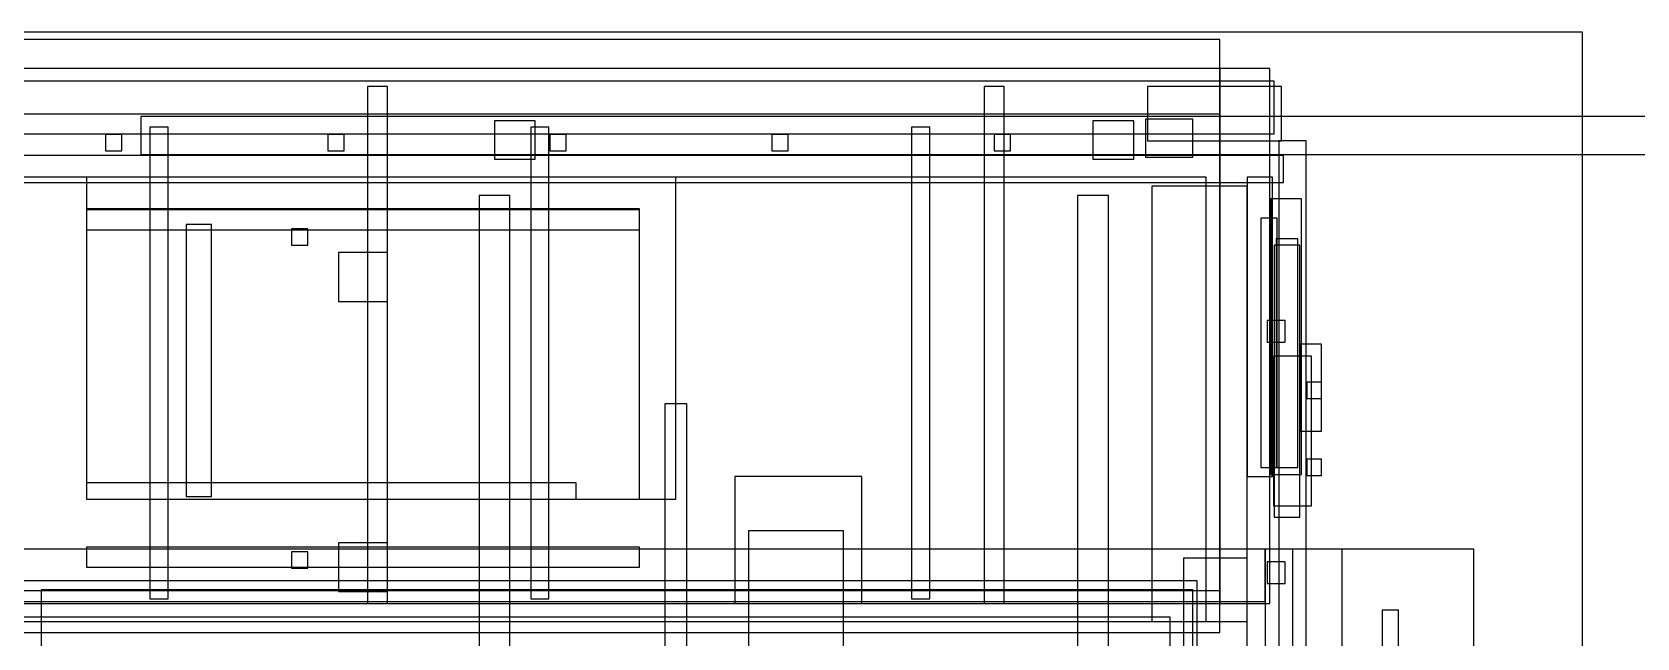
# Model space of a CAD drawing. Header units: millimetres. Extents: x -18 to 5970, y -974 to 4490.
# Drawn here: x 2130 to 3900, y 3782 to 4450 of the extents above; entities that cross this region are included whole.
import ezdxf

# ---------------------------------------------------------------- set-up
doc = ezdxf.new("R2010")
doc.units = ezdxf.units.MM

msp = doc.modelspace()

# ---------------------------------------------------------------- linework, layer by layer
at = {"layer": 'BODY'}
for p, q in [((2852, 4040), (2828, 4040)), ((2828, 4040), (2828, 3480)), ((2852, 4040), (2828, 4040)), ((2828, 4040), (2828, 3480)), ((2852, 3480), (2852, 4040)), ((2852, 3480), (2852, 4040)), ((3490, 3880), (1960, 3880)), ((3490, 3880), (1960, 3880)), ((3490, 3822), (3490, 3880)), ((3490, 3822), (3490, 3880)), ((3720, 3880), (3490, 3880)), ((3490, 3880), (3490, 3160)), ((3575, 3880), (3520, 3880)), ((3520, 3880), (3520, 3300)), ((3575, 3300), (3575, 3880)), ((3720, 3160), (3720, 3880)), ((3470, 3870), (3400, 3870)), ((3400, 3870), (3400, 3220)), ((3470, 3220), (3470, 3870)), ((3410, 3835), (2140, 3835)), ((2140, 3835), (2140, 3225)), ((3410, 3835), (2140, 3835)), ((2140, 3835), (2140, 3225)), ((3410, 3225), (3410, 3835)), ((3410, 3225), (3410, 3835)), ((1960, 3822), (3490, 3822)), ((1960, 3822), (3490, 3822)), ((3637, 3812.5), (3619, 3812.5)), ((3619, 3812.5), (3619, 3227.5)), ((3637, 3227.5), (3637, 3812.5)), ((3385, 3805), (1942, 3805)), ((3385, 3805), (1942, 3805)), ((3385, 3224), (3385, 3805)), ((3385, 3224), (3385, 3805))]:
    msp.add_line(p, q, dxfattribs=at)
at = {"layer": 'HARD_TOP'}
for p, q in [((3440, 4442), (1125, 4442)), ((3440, 4360), (3440, 4442)), ((3440, 4410), (1240, 4410)), ((3440, 4410), (1240, 4410)), ((3440, 3820), (3440, 4410)), ((3440, 3820), (3440, 4410)), ((3495, 4410), (3440, 4410)), ((3440, 4410), (3440, 3820)), ((3495, 3820), (3495, 4410)), ((3500, 4396), (1210, 4396)), ((2522, 4390), (2500, 4390)), ((2500, 4390), (2500, 3820)), ((2522, 4390), (2500, 4390)), ((2500, 4390), (2500, 3820)), ((2522, 3820), (2522, 4390)), ((2522, 3820), (2522, 4390)), ((3202, 4390), (3180, 4390)), ((3180, 4390), (3180, 3820)), ((3202, 4390), (3180, 4390)), ((3180, 4390), (3180, 3820)), ((3202, 3820), (3202, 4390)), ((3202, 3820), (3202, 4390)), ((3508, 4390), (3360, 4390)), ((3360, 4390), (3360, 4330)), ((3500, 4338), (3500, 4396)), ((3508, 4330), (3508, 4390)), ((1125, 4360), (3440, 4360)), ((4450, 4357), (2250, 4357)), ((2250, 4357), (2250, 4315)), ((4450, 4357), (2250, 4357)), ((2250, 4357), (2250, 4315)), ((3410, 4354), (3358, 4354)), ((3358, 4354), (3358, 4312)), ((3410, 4354), (3358, 4354)), ((3358, 4354), (3358, 4312)), ((3410, 4312), (3410, 4354)), ((3410, 4312), (3410, 4354)), ((1210, 4338), (3500, 4338)), ((2229, 4337), (2211, 4337)), ((2211, 4337), (2211, 4319)), ((2229, 4337), (2211, 4337)), ((2211, 4337), (2211, 4319)), ((2229, 4319), (2229, 4337)), ((2229, 4319), (2229, 4337)), ((2280, 4345), (2260, 4345)), ((2260, 4345), (2260, 3825)), ((2280, 4345), (2260, 4345)), ((2260, 4345), (2260, 3825)), ((2280, 3825), (2280, 4345)), ((2280, 3825), (2280, 4345)), ((2474, 4337), (2456, 4337)), ((2456, 4337), (2456, 4319)), ((2474, 4337), (2456, 4337)), ((2456, 4337), (2456, 4319)), ((2474, 4319), (2474, 4337)), ((2474, 4319), (2474, 4337)), ((2685, 4352), (2640, 4352)), ((2640, 4352), (2640, 4310)), ((2700, 4345), (2680, 4345)), ((2680, 4345), (2680, 3825)), ((2700, 4345), (2680, 4345)), ((2680, 4345), (2680, 3825)), ((2685, 4310), (2685, 4352)), ((2700, 3825), (2700, 4345)), ((2700, 3825), (2700, 4345)), ((2719, 4337), (2701, 4337)), ((2701, 4337), (2701, 4319)), ((2719, 4337), (2701, 4337)), ((2701, 4337), (2701, 4319)), ((2719, 4319), (2719, 4337)), ((2719, 4319), (2719, 4337)), ((2964, 4337), (2946, 4337)), ((2946, 4337), (2946, 4319)), ((2964, 4337), (2946, 4337)), ((2946, 4337), (2946, 4319)), ((2964, 4319), (2964, 4337)), ((2964, 4319), (2964, 4337)), ((3120, 4345), (3100, 4345)), ((3100, 4345), (3100, 3825)), ((3120, 4345), (3100, 4345)), ((3100, 4345), (3100, 3825)), ((3120, 3825), (3120, 4345)), ((3120, 3825), (3120, 4345)), ((3209, 4337), (3191, 4337)), ((3191, 4337), (3191, 4319)), ((3209, 4337), (3191, 4337)), ((3191, 4337), (3191, 4319)), ((3209, 4319), (3209, 4337)), ((3209, 4319), (3209, 4337)), ((3345, 4352), (3300, 4352)), ((3300, 4352), (3300, 4310)), ((3345, 4310), (3345, 4352)), ((2211, 4319), (2229, 4319)), ((2211, 4319), (2229, 4319)), ((2456, 4319), (2474, 4319)), ((2456, 4319), (2474, 4319)), ((2701, 4319), (2719, 4319)), ((2701, 4319), (2719, 4319)), ((2946, 4319), (2964, 4319)), ((2946, 4319), (2964, 4319)), ((3191, 4319), (3209, 4319)), ((3191, 4319), (3209, 4319)), ((3360, 4330), (3508, 4330)), ((3535, 4330), (3505, 4330)), ((3505, 4330), (3505, 3680)), ((3535, 3680), (3535, 4330)), ((3510, 4314), (1235, 4314)), ((3510, 4314), (1235, 4314)), ((2250, 4315), (4450, 4315)), ((2250, 4315), (4450, 4315)), ((2640, 4310), (2685, 4310)), ((3300, 4310), (3345, 4310)), ((3358, 4312), (3410, 4312)), ((3358, 4312), (3410, 4312)), ((3510, 4284), (3510, 4314)), ((3510, 4284), (3510, 4314)), ((3425, 4290), (1212, 4290)), ((3425, 4290), (1212, 4290)), ((1235, 4284), (3510, 4284)), ((1235, 4284), (3510, 4284)), ((2840, 4290), (2190, 4290)), ((2190, 4290), (2190, 3935)), ((2840, 4290), (2190, 4290)), ((2190, 4290), (2190, 3935)), ((2840, 3935), (2840, 4290)), ((2840, 3935), (2840, 4290)), ((3425, 3800), (3425, 4290)), ((3425, 3800), (3425, 4290)), ((3498, 4290), (3470, 4290)), ((3470, 4290), (3470, 3960)), ((3498, 3960), (3498, 4290)), ((2657, 4270), (2623, 4270)), ((2623, 4270), (2623, 3630)), ((2657, 4270), (2623, 4270)), ((2623, 4270), (2623, 3630)), ((2657, 3630), (2657, 4270)), ((2657, 3630), (2657, 4270)), ((3317, 4270), (3283, 4270)), ((3283, 4270), (3283, 3630)), ((3317, 4270), (3283, 4270)), ((3283, 4270), (3283, 3630)), ((3317, 3630), (3317, 4270)), ((3317, 3630), (3317, 4270)), ((3470, 4280), (3365, 4280)), ((3365, 4280), (3365, 3800)), ((3470, 4280), (3365, 4280)), ((3365, 4280), (3365, 3800)), ((3470, 3800), (3470, 4280)), ((3470, 3800), (3470, 4280)), ((3530, 4266), (3496, 4266)), ((3496, 4266), (3496, 3962)), ((3530, 3962), (3530, 4266)), ((2800, 4255), (2190, 4255)), ((2190, 4255), (2190, 3935)), ((2800, 4255), (2190, 4255)), ((2190, 4255), (2190, 3935)), ((2800, 4254), (2190, 4254)), ((2190, 4254), (2190, 4232)), ((2800, 4254), (2190, 4254)), ((2190, 4254), (2190, 4232)), ((2800, 3935), (2800, 4255)), ((2800, 3935), (2800, 4255)), ((2800, 4232), (2800, 4254)), ((2800, 4232), (2800, 4254)), ((2190, 4232), (2800, 4232)), ((2190, 4232), (2800, 4232)), ((2327.8, 4238), (2299.8, 4238)), ((2299.8, 4238), (2299.8, 3938)), ((2327.8, 4238), (2299.8, 4238)), ((2299.8, 4238), (2299.8, 3938)), ((2327.8, 3938), (2327.8, 4238)), ((2327.8, 3938), (2327.8, 4238)), ((2434, 4233), (2416, 4233)), ((2416, 4233), (2416, 4215)), ((2434, 4233), (2416, 4233)), ((2416, 4233), (2416, 4215)), ((2434, 4215), (2434, 4233)), ((2434, 4215), (2434, 4233)), ((3503, 4245), (3485, 4245)), ((3485, 4245), (3485, 3970)), ((3503, 3970), (3503, 4245)), ((2416, 4215), (2434, 4215)), ((2416, 4215), (2434, 4215)), ((3528, 4215), (3500, 4215)), ((3500, 4215), (3500, 3915)), ((3528, 4215), (3500, 4215)), ((3500, 4215), (3500, 3915)), ((3528, 4215), (3500, 4215)), ((3500, 4215), (3500, 3915)), ((3528, 4215), (3500, 4215)), ((3500, 4215), (3500, 3915)), ((3526, 4222), (3502, 4222)), ((3502, 4222), (3502, 3970)), ((3526, 4222), (3502, 4222)), ((3502, 4222), (3502, 3970)), ((3526, 3970), (3526, 4222)), ((3526, 3970), (3526, 4222)), ((3528, 3915), (3528, 4215)), ((3528, 3915), (3528, 4215)), ((3528, 3915), (3528, 4215)), ((3528, 3915), (3528, 4215)), ((2522, 4207), (2468, 4207)), ((2468, 4207), (2468, 4153)), ((2522, 4207), (2468, 4207)), ((2468, 4207), (2468, 4153)), ((2522, 4153), (2522, 4207)), ((2522, 4153), (2522, 4207)), ((2468, 4153), (2522, 4153)), ((2468, 4153), (2522, 4153)), ((3512, 4132), (3492, 4132)), ((3492, 4132), (3492, 4108)), ((3512, 4108), (3512, 4132)), ((3492, 4108), (3512, 4108)), ((3541, 4092.5), (3499, 4092.5)), ((3499, 4092.5), (3499, 3927.5)), ((3541, 4092.5), (3499, 4092.5)), ((3499, 4092.5), (3499, 3927.5)), ((3552, 4106), (3528, 4106)), ((3528, 4106), (3528, 4010)), ((3552, 4106), (3528, 4106)), ((3528, 4106), (3528, 4010)), ((3541, 3927.5), (3541, 4092.5)), ((3541, 3927.5), (3541, 4092.5)), ((3552, 4010), (3552, 4106)), ((3552, 4010), (3552, 4106)), ((3552, 4064), (3536, 4064)), ((3536, 4064), (3536, 4046)), ((3552, 4064), (3536, 4064)), ((3536, 4064), (3536, 4046)), ((3552, 4046), (3552, 4064)), ((3552, 4046), (3552, 4064)), ((3536, 4046), (3552, 4046)), ((3536, 4046), (3552, 4046)), ((3528, 4010), (3552, 4010)), ((3528, 4010), (3552, 4010)), ((3485, 3970), (3503, 3970)), ((3502, 3970), (3526, 3970)), ((3502, 3970), (3526, 3970)), ((3552, 3979), (3536, 3979)), ((3536, 3979), (3536, 3961)), ((3552, 3979), (3536, 3979)), ((3536, 3979), (3536, 3961)), ((3552, 3961), (3552, 3979)), ((3552, 3961), (3552, 3979)), ((2730, 3953), (2190, 3953)), ((2190, 3953), (2190, 3935)), ((2730, 3953), (2190, 3953)), ((2190, 3953), (2190, 3935)), ((2730, 3935), (2730, 3953)), ((2730, 3935), (2730, 3953)), ((3470, 3960), (3498, 3960)), ((3496, 3962), (3530, 3962)), ((3536, 3961), (3552, 3961)), ((3536, 3961), (3552, 3961)), ((2190, 3935), (2800, 3935)), ((2190, 3935), (2800, 3935)), ((2190, 3935), (2840, 3935)), ((2190, 3935), (2840, 3935)), ((2190, 3935), (2730, 3935)), ((2190, 3935), (2730, 3935)), ((2299.8, 3938), (2327.8, 3938)), ((2299.8, 3938), (2327.8, 3938)), ((3499, 3927.5), (3541, 3927.5)), ((3499, 3927.5), (3541, 3927.5)), ((3500, 3915), (3528, 3915)), ((3500, 3915), (3528, 3915)), ((3500, 3915), (3528, 3915)), ((3500, 3915), (3528, 3915)), ((2800, 3882), (2190, 3882)), ((2190, 3882), (2190, 3860)), ((2800, 3882), (2190, 3882)), ((2190, 3882), (2190, 3860)), ((2434, 3877), (2416, 3877)), ((2416, 3877), (2416, 3859)), ((2434, 3877), (2416, 3877)), ((2416, 3877), (2416, 3859)), ((2434, 3859), (2434, 3877)), ((2434, 3859), (2434, 3877)), ((2522, 3887), (2468, 3887)), ((2468, 3887), (2468, 3833)), ((2522, 3887), (2468, 3887)), ((2468, 3887), (2468, 3833)), ((2522, 3833), (2522, 3887)), ((2522, 3833), (2522, 3887)), ((2800, 3860), (2800, 3882)), ((2800, 3860), (2800, 3882)), ((2190, 3860), (2800, 3860)), ((2190, 3860), (2800, 3860)), ((2416, 3859), (2434, 3859)), ((2416, 3859), (2434, 3859)), ((3512, 3866), (3492, 3866)), ((3492, 3866), (3492, 3842)), ((3512, 3842), (3512, 3866)), ((3415, 3845), (1225, 3845)), ((3415, 3845), (1225, 3845)), ((3415, 3758), (3415, 3845)), ((3415, 3758), (3415, 3845)), ((3492, 3842), (3512, 3842)), ((3440, 3834), (1240, 3834)), ((3440, 3834), (1240, 3834)), ((2260, 3825), (2280, 3825)), ((2260, 3825), (2280, 3825)), ((2468, 3833), (2522, 3833)), ((2468, 3833), (2522, 3833)), ((2680, 3825), (2700, 3825)), ((2680, 3825), (2700, 3825)), ((3100, 3825), (3120, 3825)), ((3100, 3825), (3120, 3825)), ((3440, 3788), (3440, 3834)), ((3440, 3788), (3440, 3834)), ((1240, 3820), (3440, 3820)), ((1240, 3820), (3440, 3820)), ((2500, 3820), (2522, 3820)), ((2500, 3820), (2522, 3820)), ((3180, 3820), (3202, 3820)), ((3180, 3820), (3202, 3820)), ((3440, 3820), (3495, 3820)), ((1212, 3800), (3425, 3800)), ((1212, 3800), (3425, 3800)), ((1240, 3788), (3440, 3788)), ((1240, 3788), (3440, 3788)), ((3365, 3800), (3470, 3800)), ((3365, 3800), (3470, 3800))]:
    msp.add_line(p, q, dxfattribs=at)
at = {"layer": 'INTERIOR'}
for p, q in [((3045, 3960), (2905, 3960)), ((2905, 3960), (2905, 3820)), ((3045, 3960), (2905, 3960)), ((2905, 3960), (2905, 3820)), ((3045, 3820), (3045, 3960)), ((3045, 3820), (3045, 3960)), ((3025, 3900), (2920, 3900)), ((2920, 3900), (2920, 3340)), ((3025, 3340), (3025, 3900)), ((2905, 3820), (3045, 3820)), ((2905, 3820), (3045, 3820))]:
    msp.add_line(p, q, dxfattribs=at)
at = {"layer": 'OVERALL'}
for p, q in [((3840, 4450), (0, 4450)), ((3840, 2500), (3840, 4450))]:
    msp.add_line(p, q, dxfattribs=at)

doc.saveas('drawing.dxf')
